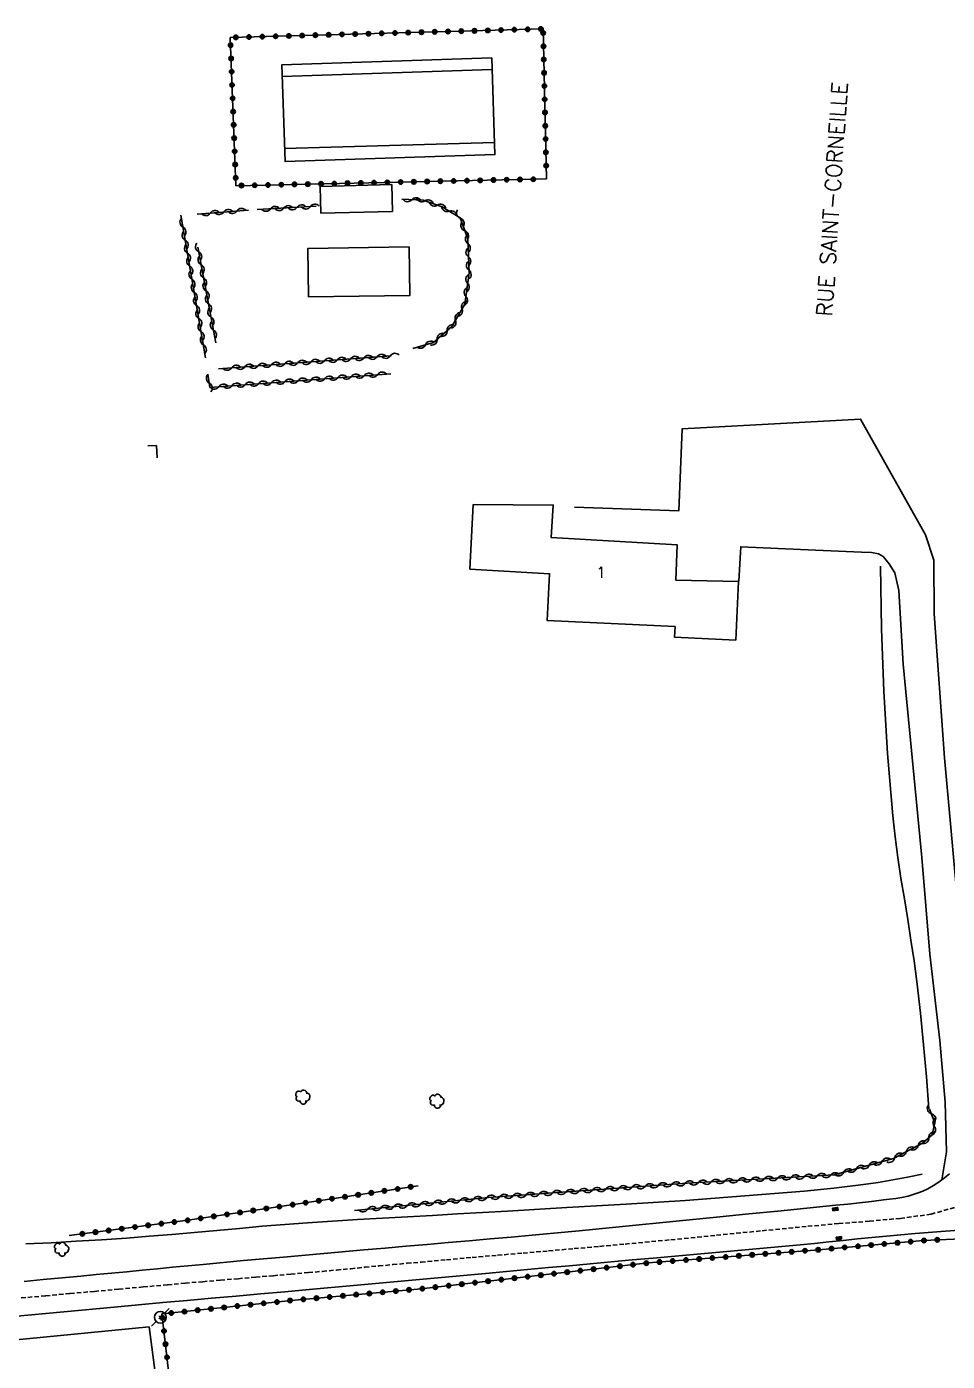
# Model space of a CAD drawing. Header units: millimetres. Extents: x 175000 to 176000, y 162999 to 164000.
# Drawn here: x 175807.8 to 175911.9, y 163711.5 to 163862.4 of the extents above; entities that cross this region are included whole.
import ezdxf
from ezdxf.enums import TextEntityAlignment as Align

# ---------------------------------------------------------------- set-up
doc = ezdxf.new("R2010")
doc.units = ezdxf.units.MM
doc.linetypes.add('DASHED', pattern=[0.75, 0.5, -0.25])
doc.layers.get('0').update_dxf_attribs({"linetype": 'CONTINUOUS'})
for name, color, linetype in [('W0001', 6, 'DASHED'), ('W0008', 7, 'CONTINUOUS'), ('W0017', 7, 'CONTINUOUS'), ('W0101', 7, 'CONTINUOUS'), ('W0104', 1, 'CONTINUOUS'), ('W0211', 2, 'CONTINUOUS'), ('W0300', 7, 'CONTINUOUS'), ('W0310', 3, 'CONTINUOUS'), ('W0323', 7, 'CONTINUOUS'), ('W0330', 7, 'CONTINUOUS'), ('W0333', 7, 'CONTINUOUS'), ('W0401', 7, 'CONTINUOUS'), ('W0473', 7, 'CONTINUOUS'), ('W0515', 5, 'CONTINUOUS'), ('W0989', 7, 'CONTINUOUS'), ('W0991', 7, 'CONTINUOUS')]:
    doc.layers.add(name, color=color, linetype=linetype)
doc.styles.get("Standard").update_dxf_attribs({"font": 'romans.shx', "width": 0.85})

# ---------------------------------------------------------------- blocks, each defined once
blk = doc.blocks.new('T401')
for p, q in [((-0.3, 0.3), (0, 0.3)), ((-0.3, -0.25), (-0.3, 0.3)), ((-0.3, 0.15), (0, 0.15)), ((-0.3, 0), (0, 0)), ((0, 0.3), (0, -0.25)), ((-0.3, -0.15), (0, -0.15)), ((-0.3, -0.25), (-0.3, -0.3)), ((-0.3, -0.3), (0, -0.3)), ((0, -0.3), (0, -0.25))]:
    blk.add_line(p, q)
blk = doc.blocks.new('T300')
for p, q in [((-0.8, 0.51), (-0.86, 0.34)), ((-0.86, 0.34), (-0.86, 0.17)), ((-0.86, 0.17), (-0.74, 0.06)), ((-0.69, 0.63), (-0.8, 0.51)), ((-0.8, -0.06), (-0.74, 0.06)), ((-0.74, 0.06), (-0.69, 0.11)), ((-0.57, 0.69), (-0.69, 0.63)), ((-0.46, 0.69), (-0.57, 0.69)), ((-0.29, 0.63), (-0.46, 0.69)), ((-0.29, 0.63), (-0.17, 0.74)), ((-0.23, 0.57), (-0.29, 0.63)), ((-0.17, 0.74), (-0.06, 0.8)), ((-0.06, 0.8), (0.06, 0.8)), ((0.06, 0.8), (0.23, 0.74)), ((0.23, 0.74), (0.34, 0.63)), ((0.34, 0.63), (0.4, 0.51)), ((0.46, 0.46), (0.34, 0.46)), ((0.4, 0.51), (0.4, 0.46)), ((0.57, 0.4), (0.46, 0.46)), ((0.57, 0.4), (0.69, 0.29)), ((0.69, 0.29), (0.74, 0.17)), ((0.74, 0.06), (0.69, -0.17)), ((0.74, 0.17), (0.74, 0.06)), ((-0.8, -0.17), (-0.8, -0.06)), ((-0.8, -0.23), (-0.8, -0.17)), ((-0.74, -0.34), (-0.8, -0.23)), ((-0.69, -0.4), (-0.74, -0.34)), ((-0.51, -0.46), (-0.69, -0.4)), ((-0.4, -0.46), (-0.51, -0.46)), ((-0.4, -0.46), (-0.34, -0.46)), ((-0.34, -0.46), (-0.34, -0.4)), ((-0.34, -0.51), (-0.34, -0.46)), ((-0.29, -0.63), (-0.34, -0.51)), ((-0.17, -0.74), (-0.29, -0.63)), ((-0.06, -0.8), (-0.17, -0.74)), ((0.06, -0.8), (-0.06, -0.8)), ((0.17, -0.74), (0.06, -0.8)), ((0.23, -0.69), (0.17, -0.74)), ((0.29, -0.46), (0.23, -0.46)), ((0.29, -0.63), (0.23, -0.69)), ((0.46, -0.4), (0.29, -0.46)), ((0.34, -0.51), (0.29, -0.63)), ((0.34, -0.51), (0.34, -0.46)), ((0.57, -0.34), (0.46, -0.4)), ((0.63, -0.29), (0.57, -0.34)), ((0.69, -0.17), (0.63, -0.29))]:
    blk.add_line(p, q)
blk = doc.blocks.new('T473')
for p, q in [((-0.166667, 0.166667), (0.166667, -0.166667)), ((-0.166667, -0.166667), (0.166667, 0.166667)), ((0.500001, 0.500001), (1.000002, 1.000002)), ((-1.000002, -1.000002), (-0.500001, -0.500001))]:
    blk.add_line(p, q)
blk.add_ellipse((0, 0), major_axis=(0.471405, 0.471405), ratio=1, start_param=5.4977871438, end_param=11.780972451)
blk = doc.blocks.new('t323o')
at = {"color": 0, "linetype": 'Continuous'}
for radius in [0.25, 0.15]:
    blk.add_circle((0, 0), radius, dxfattribs=at)
blk = doc.blocks.new('t310o')
at = {"color": 0, "linetype": 'Continuous'}
for centre, start, end in [((-0.5, 0.38), 216.8699, 323.1304), ((0.5, -0.37), 36.8699, 143.1303)]:
    blk.add_arc(centre, 0.625, start, end, dxfattribs=at)

msp = doc.modelspace()

# ---------------------------------------------------------------- linework, layer by layer
at = {"layer": 'W0001'}
msp.add_lwpolyline([(175807.18, 163718.68), (175809.94, 163718.93), (175812.7, 163719.18), (175815.45, 163719.43), (175818.21, 163719.68), (175820.97, 163719.93), (175823.72, 163720.17), (175825.71, 163720.35), (175827.7, 163720.52), (175829.7, 163720.69), (175831.69, 163720.86), (175833.68, 163721.03), (175835.67, 163721.2), (175837.66, 163721.37), (175839.65, 163721.55), (175841.24, 163721.69), (175842.83, 163721.84), (175844.42, 163721.99), (175846.01, 163722.15), (175847.6, 163722.3), (175849.19, 163722.45), (175850.78, 163722.6), (175852.37, 163722.74), (175855.25, 163723), (175858.14, 163723.26), (175861.03, 163723.51), (175863.91, 163723.76), (175866.8, 163724), (175869.68, 163724.26), (175872.57, 163724.51), (175875.45, 163724.78), (175880.62, 163725.26), (175885.78, 163725.77), (175890.95, 163726.28), (175896.11, 163726.78), (175899.6, 163727.09), (175903.08, 163727.36), (175906.57, 163727.68), (175910.04, 163728.15), (175923.61, 163732.08)], dxfattribs=at)
at = {"layer": 'W0008'}
for points in [[(175912.14, 163732.71), (175911.55, 163732.25), (175910.94, 163731.8), (175910.31, 163731.39), (175909.66, 163731.02), (175909.12, 163730.77), (175908.57, 163730.55), (175908.01, 163730.36), (175907.44, 163730.2), (175906.75, 163730.05), (175906.05, 163729.94), (175905.35, 163729.85), (175904.65, 163729.76), (175903.31, 163729.59), (175901.96, 163729.44), (175900.62, 163729.3), (175899.27, 163729.16), (175896, 163728.82), (175892.72, 163728.5), (175889.44, 163728.18), (175886.16, 163727.85), (175880.85, 163727.33), (175875.54, 163726.8), (175870.24, 163726.28), (175864.93, 163725.78), (175862.55, 163725.56), (175860.18, 163725.35), (175857.8, 163725.15), (175855.43, 163724.94), (175853.05, 163724.74), (175850.67, 163724.54), (175848.3, 163724.33), (175845.92, 163724.13), (175841.38, 163723.72), (175836.83, 163723.31), (175832.29, 163722.9), (175827.75, 163722.48), (175826.02, 163722.32), (175824.29, 163722.15), (175822.56, 163721.99), (175820.83, 163721.82), (175819.1, 163721.65), (175817.38, 163721.48), (175815.65, 163721.32), (175813.92, 163721.15), (175811.79, 163720.95), (175809.65, 163720.76), (175807.52, 163720.56)], [(175806.29, 163716.6), (175811.98, 163717.13), (175817.67, 163717.65), (175820.43, 163717.91), (175823.19, 163718.16), (175825.95, 163718.4), (175828.7, 163718.65), (175831.46, 163718.89), (175834.22, 163719.14), (175836.98, 163719.39), (175839.74, 163719.64), (175844.72, 163720.09), (175849.71, 163720.54), (175854.7, 163721), (175859.68, 163721.46), (175862.05, 163721.67), (175864.41, 163721.89), (175866.78, 163722.11), (175869.15, 163722.33), (175871.51, 163722.54), (175873.88, 163722.76), (175876.25, 163722.98), (175878.61, 163723.19), (175880.69, 163723.38), (175882.77, 163723.56), (175884.85, 163723.75), (175886.93, 163723.93), (175889.01, 163724.11), (175891.09, 163724.3), (175893.17, 163724.49), (175895.24, 163724.68), (175896.87, 163724.84), (175898.49, 163725.01), (175900.12, 163725.18), (175901.74, 163725.35), (175903.36, 163725.52), (175904.99, 163725.68), (175906.62, 163725.82), (175908.24, 163725.96), (175910.71, 163726.16), (175913.18, 163726.36)]]:
    msp.add_lwpolyline(points, dxfattribs=at)
at = {"layer": 'W0017'}
for points in [[(175869.73, 163808.09), (175881.51, 163807.66), (175881.9, 163816.95), (175902.07, 163818.03), (175909.41, 163804.97), (175910.35, 163802.1), (175910.4, 163796.02), (175911.54, 163779.75), (175913.41, 163759.39), (175914.89, 163744.06), (175915.61, 163741.15), (175916.01, 163739.67), (175916.5, 163738.79)], [(175911.25, 163732.03), (175911.78, 163735.21), (175911.63, 163740.8), (175911.02, 163747.8), (175909.89, 163757.55), (175909, 163768.49), (175908.01, 163778.62), (175906.87, 163790.34), (175906.38, 163798.67), (175905.96, 163800.67), (175905.32, 163801.68), (175904.64, 163802.5), (175904.08, 163802.8), (175903.29, 163802.97), (175902.17, 163803.01), (175896.96, 163803.22), (175888.53, 163803.61), (175888.31, 163799.73)]]:
    msp.add_lwpolyline(points, dxfattribs=at)
at = {"layer": 'W0101'}
msp.add_lwpolyline([(175857.88, 163801.08), (175866.9, 163800.55), (175866.64, 163795.26), (175881.09, 163794.57), (175881.05, 163793.38), (175887.96, 163793.05), (175888.27, 163799.66), (175881.19, 163799.82), (175881.34, 163803.81), (175867.08, 163804.66), (175867.32, 163808.32), (175858.27, 163808.37)], close=True, dxfattribs=at)
at = {"layer": 'W0104'}
msp.add_lwpolyline([(175841.05, 163841.3), (175849.14, 163841.52), (175849.06, 163844.54), (175840.97, 163844.32)], close=True, dxfattribs=at)
msp.add_lwpolyline([(175822.54, 163813.64), (175822.46, 163815.05), (175821.47, 163815)], dxfattribs=at)
at = {"layer": 'W0211'}
msp.add_lwpolyline([(175909.02, 163732.67), (175907.37, 163732.33), (175905.71, 163732.02), (175904.05, 163731.74), (175902.39, 163731.49), (175899.05, 163731.09), (175895.7, 163730.76), (175892.35, 163730.48), (175888.99, 163730.21), (175882.29, 163729.71), (175875.58, 163729.29), (175868.87, 163728.9), (175862.16, 163728.5), (175859.33, 163728.33), (175856.5, 163728.18), (175853.67, 163728.02), (175850.84, 163727.87), (175848.01, 163727.72), (175845.18, 163727.56), (175842.35, 163727.38), (175839.52, 163727.19), (175836.96, 163726.99), (175834.41, 163726.78), (175831.85, 163726.55), (175829.3, 163726.32), (175826.74, 163726.09), (175824.19, 163725.86), (175821.63, 163725.65), (175819.07, 163725.45), (175816.23, 163725.26), (175813.38, 163725.09), (175810.54, 163724.93), (175807.69, 163724.79)], dxfattribs=at)
at = {"layer": 'W0300'}
msp.add_lwpolyline([(175904.33, 163801.41), (175904.43, 163794.34), (175904.69, 163787.27), (175905.12, 163780.22), (175905.71, 163773.17), (175905.97, 163770.82), (175906.28, 163768.48), (175906.64, 163766.14), (175907.02, 163763.81), (175907.4, 163761.48), (175907.77, 163759.14), (175908.12, 163756.81), (175908.43, 163754.46), (175908.83, 163750.87), (175909.2, 163747.28), (175909.52, 163743.68), (175909.8, 163740.08)], dxfattribs=at)
at = {"layer": 'W0310'}
for points in [[(175851.44, 163826.02), (175853.8, 163826.7), (175855.87, 163828.51), (175857.32, 163831.04), (175857.8, 163834.56), (175857.65, 163838.41), (175856.8, 163840.8), (175854.76, 163842.03), (175852.61, 163842.78), (175850.2, 163842.89)], [(175825.21, 163841.09), (175828.02, 163824.96)], [(175832.85, 163841.67), (175827.06, 163841.21)], [(175840.51, 163842.1), (175833.86, 163841.73)], [(175829.18, 163826.64), (175827.14, 163837.46)], [(175848.99, 163825.19), (175829.46, 163823.73)], [(175828.26, 163823.11), (175828.5, 163821.62), (175848.97, 163823.17)], [(175909.85, 163740.04), (175910.48, 163738.47), (175910.17, 163737.13), (175909.06, 163736.18), (175905.79, 163734.46), (175899.1, 163732.59), (175882.45, 163731.66), (175859.99, 163730.03), (175844.85, 163728.58)]]:
    msp.add_lwpolyline(points, dxfattribs=at)
at = {"layer": 'W0323'}
for points in [[(175866.17, 163862.14), (175830.81, 163861.17), (175831.45, 163844.42), (175866.56, 163845.19)], [(175866.56, 163845.19), (175866.17, 163862.14)], [(175852.06, 163731.37), (175841.26, 163729.74), (175826.02, 163727.47), (175812.59, 163725.74)], [(175926.05, 163696.01), (175925.8, 163712.15), (175925.64, 163724.6), (175919.51, 163725.63), (175909.16, 163725.18), (175897.34, 163724.14), (175878.06, 163722.65), (175852.4, 163719.72), (175837.7, 163718.4), (175823.08, 163716.87), (175825.23, 163698.46), (175826.61, 163689.67)]]:
    msp.add_lwpolyline(points, dxfattribs=at)
at = {"layer": 'W0330'}
for points in [[(175653.79, 163671), (175653.89, 163671.39), (175657.66, 163678.64), (175671.27, 163689.81), (175686.93, 163695.87), (175700.94, 163700.15), (175722.72, 163705.25), (175740.86, 163707.22), (175757.55, 163708.96), (175783.62, 163711.42), (175802.7, 163713.58), (175821.64, 163715.41)], [(175821.64, 163715.4), (175823.67, 163699.88), (175825.33, 163689.54)]]:
    msp.add_lwpolyline(points, dxfattribs=at)
at = {"layer": 'W0333'}
msp.add_lwpolyline([(175860.37, 163858.89), (175836.64, 163858.1), (175837, 163847.15), (175860.73, 163847.94)], close=True, dxfattribs=at)
for points in [[(175860.42, 163857.56), (175836.68, 163856.75)], [(175836.95, 163848.61), (175860.69, 163849.3)]]:
    msp.add_lwpolyline(points, dxfattribs=at)
at = {"layer": 'W0515'}
msp.add_lwpolyline([(175851.04, 163837.5), (175839.57, 163837.32), (175839.66, 163831.84), (175851.12, 163832.02)], close=True, dxfattribs=at)

# ---------------------------------------------------------------- block references
at = {"layer": 'W0300'}
for p in [(175839.06, 163741.38), (175854.23, 163740.92), (175811.8, 163724.19)]:
    msp.add_blockref('T300', p, dxfattribs=at)
at = {"layer": 'W0310'}
for p, rotation in [((175851.33, 163842.84), 177.2962428466398), ((175852.82, 163842.71), 160.8634401868183), ((175854.23, 163842.22), 160.8634401868183), ((175828.56, 163841.33), 184.5825754390198), ((175830.05, 163841.45), 184.5825754390198), ((175831.55, 163841.57), 184.5825754390198), ((175835.36, 163841.81), 183.1960689304593), ((175836.86, 163841.89), 183.1960689304593), ((175838.36, 163841.98), 183.1960689304593), ((175839.85, 163842.06), 183.1960689304593), ((175855.57, 163841.54), 148.7604486850603), ((175856.82, 163840.74), 109.5944502141871), ((175825.45, 163839.74), 279.861609515991), ((175857.32, 163839.33), 109.5944502141871), ((175825.7, 163838.26), 279.861609515991), ((175857.67, 163837.88), 92.18773025224334), ((175825.96, 163836.78), 279.861609515991), ((175827.23, 163836.96), 100.6528902247061), ((175827.51, 163835.48), 100.6528902247061), ((175857.73, 163836.39), 92.18773025224334), ((175826.22, 163835.31), 279.861609515991), ((175827.79, 163834.01), 100.6528902247061), ((175857.78, 163834.89), 92.18773025224334), ((175826.47, 163833.83), 279.861609515991), ((175828.07, 163832.53), 100.6528902247061), ((175857.64, 163833.4), 82.31601816986078), ((175826.73, 163832.35), 279.861609515991), ((175828.34, 163831.06), 100.6528902247061), ((175857.44, 163831.91), 82.31601816986078), ((175826.99, 163830.87), 279.861609515991), ((175828.62, 163829.58), 100.6528902247061), ((175857.01, 163830.5), 60.16496211153921), ((175827.25, 163829.4), 279.861609515991), ((175828.9, 163828.11), 100.6528902247061), ((175856.27, 163829.2), 60.16496211153921), ((175827.5, 163827.92), 279.861609515991), ((175827.76, 163826.44), 279.861609515991), ((175854.21, 163827.06), 41.12896527218351), ((175855.34, 163828.04), 41.12896527218351), ((175852.88, 163826.44), 16.10245806421348), ((175835.45, 163824.18), 184.3001700080269), ((175836.94, 163824.29), 184.3001700080269), ((175838.44, 163824.4), 184.3001700080269), ((175839.93, 163824.51), 184.3001700080269), ((175841.43, 163824.63), 184.3001700080269), ((175842.92, 163824.74), 184.3001700080269), ((175844.42, 163824.85), 184.3001700080269), ((175845.92, 163824.96), 184.3001700080269), ((175847.41, 163825.08), 184.3001700080269), ((175848.91, 163825.19), 184.3001700080269), ((175828.43, 163822.09), 279.069293300291), ((175830.96, 163823.84), 184.3001700080269), ((175832.45, 163823.95), 184.3001700080269), ((175833.95, 163824.06), 184.3001700080269), ((175841.49, 163822.6), 4.328686517434512), ((175842.98, 163822.72), 4.328686517434512), ((175844.48, 163822.83), 4.328686517434512), ((175845.97, 163822.94), 4.328686517434512), ((175847.47, 163823.06), 4.328686517434512), ((175829.52, 163821.7), 4.328686517434512), ((175831.02, 163821.81), 4.328686517434512), ((175832.51, 163821.93), 4.328686517434512), ((175834.01, 163822.04), 4.328686517434512), ((175835.5, 163822.15), 4.328686517434512), ((175837, 163822.27), 4.328686517434512), ((175838.5, 163822.38), 4.328686517434512), ((175839.99, 163822.49), 4.328686517434512), ((175910.07, 163739.51), 291.9206317226441), ((175910.4, 163738.1), 256.6636878565057), ((175909.78, 163736.8), 220.6395996477243), ((175907.24, 163735.23), 207.7787632345522), ((175908.57, 163735.93), 207.7787632345522), ((175903.04, 163733.69), 195.6133257298963), ((175904.48, 163734.1), 195.6133257298963), ((175905.92, 163734.53), 207.7787632345522), ((175891.2, 163732.15), 183.2072741849111), ((175892.7, 163732.23), 183.2072741849111), ((175894.2, 163732.32), 183.2072741849111), ((175895.7, 163732.4), 183.2072741849111), ((175897.19, 163732.49), 183.2072741849111), ((175898.69, 163732.57), 183.2072741849111), ((175900.15, 163732.88), 195.6133257298963), ((175901.59, 163733.29), 195.6133257298963), ((175868.75, 163730.67), 184.1438145140307), ((175870.25, 163730.77), 184.1438145140307), ((175871.74, 163730.88), 184.1438145140307), ((175873.24, 163730.99), 184.1438145140307), ((175874.74, 163731.1), 184.1438145140307), ((175876.23, 163731.21), 184.1438145140307), ((175877.73, 163731.32), 184.1438145140307), ((175879.22, 163731.43), 184.1438145140307), ((175880.72, 163731.53), 184.1438145140307), ((175882.22, 163731.64), 184.1438145140307), ((175883.71, 163731.73), 183.2072741849111), ((175885.21, 163731.81), 183.2072741849111), ((175886.71, 163731.9), 183.2072741849111), ((175888.21, 163731.98), 183.2072741849111), ((175889.71, 163732.07), 183.2072741849111), ((175850.82, 163729.15), 185.4858388544152), ((175852.31, 163729.29), 185.4858388544152), ((175853.8, 163729.44), 185.4858388544152), ((175855.3, 163729.58), 185.4858388544152), ((175856.79, 163729.72), 185.4858388544152), ((175858.28, 163729.87), 185.4858388544152), ((175859.78, 163730.01), 185.4858388544152), ((175861.27, 163730.12), 184.1438145140307), ((175862.77, 163730.23), 184.1438145140307), ((175864.26, 163730.34), 184.1438145140307), ((175865.76, 163730.45), 184.1438145140307), ((175867.26, 163730.56), 184.1438145140307), ((175846.34, 163728.72), 185.4858388544152), ((175847.83, 163728.86), 185.4858388544152), ((175849.32, 163729.01), 185.4858388544152)]:
    msp.add_blockref('t310o', p, dxfattribs=dict(at, rotation=rotation))
at = {"layer": 'W0323'}
for p, rotation in [((175856.92, 163861.89), 181.5776491556096), ((175858.42, 163861.93), 181.5776491556096), ((175859.92, 163861.97), 181.5776491556096), ((175861.42, 163862.01), 181.5776491556096), ((175862.92, 163862.06), 181.5776491556096), ((175864.42, 163862.1), 181.5776491556096), ((175865.92, 163862.14), 181.5776491556096), ((175831.43, 163861.19), 181.5776491556096), ((175832.93, 163861.23), 181.5776491556096), ((175834.43, 163861.27), 181.5776491556096), ((175835.93, 163861.31), 181.5776491556096), ((175837.43, 163861.35), 181.5776491556096), ((175838.93, 163861.39), 181.5776491556096), ((175840.43, 163861.44), 181.5776491556096), ((175841.93, 163861.48), 181.5776491556096), ((175843.43, 163861.52), 181.5776491556096), ((175844.93, 163861.56), 181.5776491556096), ((175846.43, 163861.6), 181.5776491556096), ((175847.93, 163861.64), 181.5776491556096), ((175849.43, 163861.68), 181.5776491556096), ((175850.92, 163861.73), 181.5776491556096), ((175852.42, 163861.77), 181.5776491556096), ((175853.92, 163861.81), 181.5776491556096), ((175855.42, 163861.85), 181.5776491556096), ((175866.18, 163861.68), 91.3073250705352), ((175830.84, 163860.3), 272.2053570679267), ((175866.22, 163860.18), 91.3073250705352), ((175830.9, 163858.8), 272.2053570679267), ((175866.25, 163858.68), 91.3073250705352), ((175830.96, 163857.3), 272.2053570679267), ((175866.29, 163857.18), 91.3073250705352), ((175831.01, 163855.8), 272.2053570679267), ((175866.32, 163855.68), 91.3073250705352), ((175831.07, 163854.3), 272.2053570679267), ((175866.35, 163854.18), 91.3073250705352), ((175831.13, 163852.8), 272.2053570679267), ((175866.39, 163852.69), 91.3073250705352), ((175831.19, 163851.3), 272.2053570679267), ((175866.42, 163851.19), 91.3073250705352), ((175831.25, 163849.8), 272.2053570679267), ((175866.46, 163849.69), 91.3073250705352), ((175831.3, 163848.3), 272.2053570679267), ((175831.36, 163846.81), 272.2053570679267), ((175866.49, 163848.19), 91.3073250705352), ((175831.42, 163845.31), 272.2053570679267), ((175866.52, 163846.69), 91.3073250705352), ((175832.07, 163844.44), 1.248343174527927), ((175833.57, 163844.47), 1.248343174527927), ((175835.07, 163844.5), 1.248343174527927), ((175836.57, 163844.53), 1.248343174527927), ((175838.07, 163844.57), 1.248343174527927), ((175839.57, 163844.6), 1.248343174527927), ((175841.07, 163844.63), 1.248343174527927), ((175842.56, 163844.66), 1.248343174527927), ((175844.06, 163844.7), 1.248343174527927), ((175845.56, 163844.73), 1.248343174527927), ((175847.06, 163844.76), 1.248343174527927), ((175848.56, 163844.79), 1.248343174527927), ((175850.06, 163844.83), 1.248343174527927), ((175851.56, 163844.86), 1.248343174527927), ((175853.06, 163844.89), 1.248343174527927), ((175854.56, 163844.93), 1.248343174527927), ((175856.06, 163844.96), 1.248343174527927), ((175857.56, 163844.99), 1.248343174527927), ((175859.06, 163845.02), 1.248343174527927), ((175860.56, 163845.06), 1.248343174527927), ((175862.06, 163845.09), 1.248343174527927), ((175863.56, 163845.12), 1.248343174527927), ((175865.06, 163845.15), 1.248343174527927), ((175848.23, 163730.79), 188.566299721607), ((175849.72, 163731.01), 188.566299721607), ((175851.2, 163731.24), 188.566299721607), ((175837.85, 163729.23), 188.4730229880965), ((175839.33, 163729.45), 188.4730229880965), ((175840.82, 163729.67), 188.4730229880965), ((175842.3, 163729.9), 188.566299721607), ((175843.78, 163730.12), 188.566299721607), ((175845.27, 163730.34), 188.566299721607), ((175846.75, 163730.57), 188.566299721607), ((175827.46, 163727.68), 188.4730229880965), ((175828.95, 163727.91), 188.4730229880965), ((175830.43, 163728.13), 188.4730229880965), ((175831.91, 163728.35), 188.4730229880965), ((175833.4, 163728.57), 188.4730229880965), ((175834.88, 163728.79), 188.4730229880965), ((175836.36, 163729.01), 188.4730229880965), ((175815.57, 163726.12), 187.3475068093937), ((175817.05, 163726.31), 187.3475068093937), ((175818.54, 163726.51), 187.3475068093937), ((175820.03, 163726.7), 187.3475068093937), ((175821.52, 163726.89), 187.3475068093937), ((175823, 163727.08), 187.3475068093937), ((175824.49, 163727.27), 187.3475068093937), ((175825.98, 163727.46), 187.3475068093937), ((175814.08, 163725.93), 187.3475068093937), ((175903.26, 163724.66), 185.025608819059), ((175904.75, 163724.79), 185.025608819059), ((175906.25, 163724.92), 185.025608819059), ((175907.74, 163725.05), 185.025608819059), ((175909.24, 163725.18), 182.4833086215461), ((175910.74, 163725.25), 182.4833086215461), ((175883.82, 163723.09), 184.420741405834), ((175885.32, 163723.21), 184.420741405834), ((175886.81, 163723.32), 184.420741405834), ((175888.31, 163723.44), 184.420741405834), ((175889.81, 163723.56), 184.420741405834), ((175891.3, 163723.67), 184.420741405834), ((175892.8, 163723.79), 184.420741405834), ((175894.29, 163723.9), 184.420741405834), ((175895.79, 163724.02), 184.420741405834), ((175897.28, 163724.13), 184.420741405834), ((175898.78, 163724.26), 185.025608819059), ((175900.27, 163724.4), 185.025608819059), ((175901.77, 163724.53), 185.025608819059), ((175868.9, 163721.6), 186.5077729337679), ((175870.39, 163721.77), 186.5077729337679), ((175871.88, 163721.94), 186.5077729337679), ((175873.37, 163722.11), 186.5077729337679), ((175874.86, 163722.28), 186.5077729337679), ((175876.35, 163722.45), 186.5077729337679), ((175877.84, 163722.62), 186.5077729337679), ((175879.34, 163722.75), 184.420741405834), ((175880.83, 163722.86), 184.420741405834), ((175882.33, 163722.98), 184.420741405834), ((175855.49, 163720.07), 186.5077729337679), ((175856.98, 163720.24), 186.5077729337679), ((175858.47, 163720.41), 186.5077729337679), ((175859.96, 163720.58), 186.5077729337679), ((175861.45, 163720.75), 186.5077729337679), ((175862.94, 163720.92), 186.5077729337679), ((175864.43, 163721.09), 186.5077729337679), ((175865.92, 163721.26), 186.5077729337679), ((175867.41, 163721.43), 186.5077729337679), ((175840.55, 163718.66), 185.1160451105181), ((175842.05, 163718.79), 185.1160451105181), ((175843.54, 163718.93), 185.1160451105181), ((175845.04, 163719.06), 185.1160451105181), ((175846.53, 163719.19), 185.1160451105181), ((175848.03, 163719.33), 185.1160451105181), ((175849.52, 163719.46), 185.1160451105181), ((175851.01, 163719.6), 185.1160451105181), ((175852.51, 163719.73), 186.5077729337679), ((175854, 163719.9), 186.5077729337679), ((175825.63, 163717.14), 185.9763523973963), ((175827.12, 163717.3), 185.9763523973963), ((175828.62, 163717.45), 185.9763523973963), ((175830.11, 163717.61), 185.9763523973963), ((175831.6, 163717.77), 185.9763523973963), ((175833.09, 163717.92), 185.9763523973963), ((175834.58, 163718.08), 185.9763523973963), ((175836.08, 163718.23), 185.9763523973963), ((175837.57, 163718.39), 185.9763523973963), ((175839.06, 163718.53), 185.1160451105181), ((175823.13, 163716.44), 276.642654829017), ((175824.14, 163716.98), 185.9763523973963), ((175823.31, 163714.95), 276.642654829017), ((175823.48, 163713.46), 276.642654829017), ((175823.66, 163711.97), 276.642654829017)]:
    msp.add_blockref('t323o', p, dxfattribs=dict(at, rotation=rotation))
at = {"layer": 'W0401'}
for p, rotation in [((175899.19, 163728.88), 96.00556608789337), ((175899.63, 163725.29), 276.0337251366086)]:
    msp.add_blockref('T401', p, dxfattribs=dict(at, rotation=rotation))
at = {"layer": 'W0473'}
msp.add_blockref('T473', (175822.9, 163716.5), dxfattribs=at)

# ---------------------------------------------------------------- texts
at = {"layer": 'W0989'}
msp.add_text('RUE SAINT-CORNEILLE  ', height=1.75, rotation=86.1768, dxfattribs=at).set_placement((175898.83, 163829.59))
at = {"layer": 'W0991'}
msp.add_text('1', height=1.25, dxfattribs=at).set_placement((175872.72, 163800.71), align=Align.MIDDLE_CENTER)

doc.saveas('drawing.dxf')
